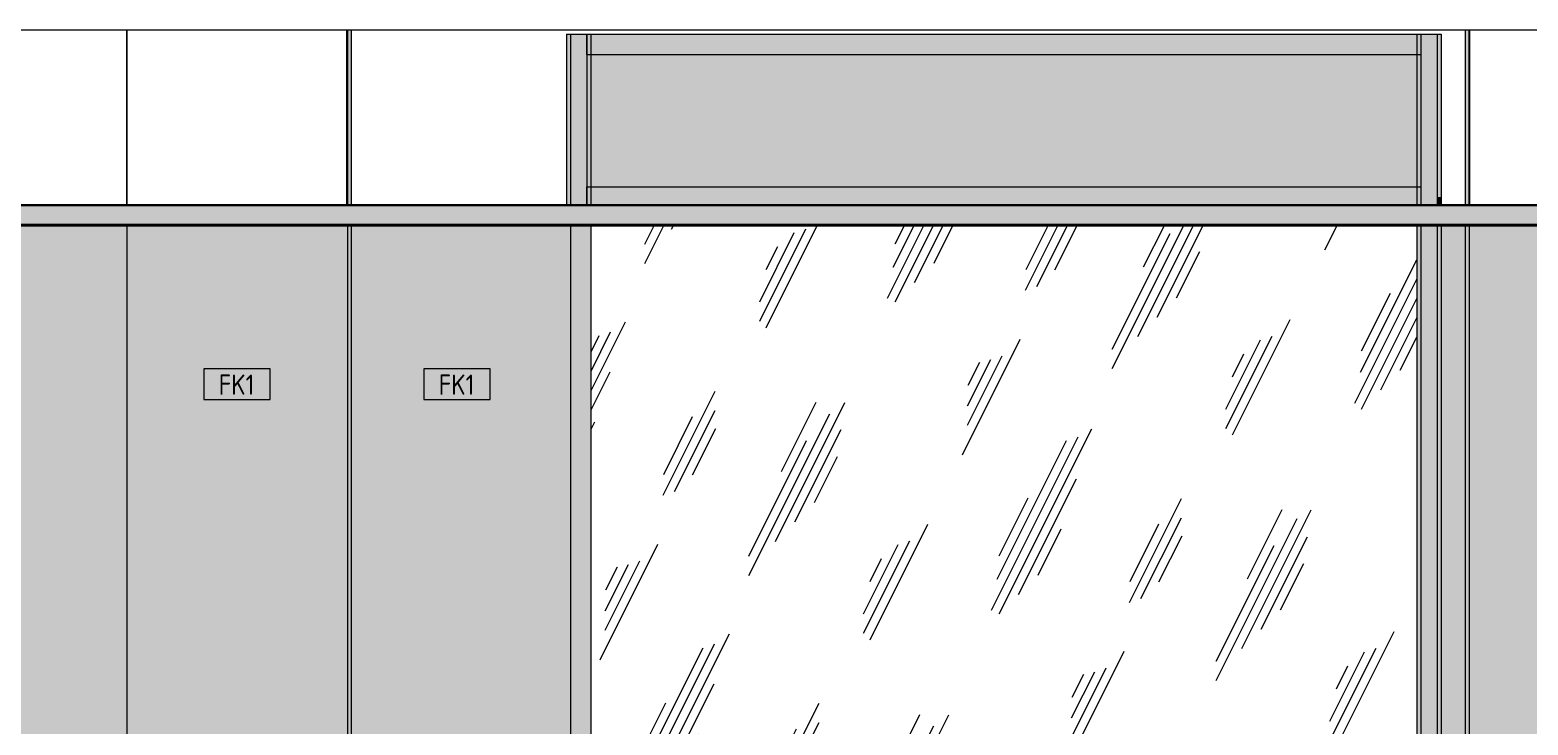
# Model space of a CAD drawing. Header units: millimetres. Extents: x 16345 to 138513, y -2470 to 23828.
# Drawn here: x 99623 to 103306, y 6372 to 8080 of the extents above; entities that cross this region are included whole.
import ezdxf

# ---------------------------------------------------------------- set-up
doc = ezdxf.new("R2010")
doc.units = ezdxf.units.MM
doc.layers.add('A-CLNG-1', color=7, linetype='Continuous', lineweight=9, true_color=0x787878)
doc.layers.add('A-CLNG-FNSH-1', color=7, linetype='Continuous', lineweight=30, true_color=0x3c3c3c)
for name, color, linetype, lineweight in [('A-FLOR', 7, 'Continuous', 9), ('A-GLAZ-CURT', 7, 'Continuous', 9), ('A-GLAZ-CWMG', 7, 'Continuous', 9), ('A-WALL', 7, 'Continuous', 9), ('A-WALL-IDEN', 7, 'Continuous', 9), ('A-WALL-PATT', 7, 'Continuous', 9), ('I-WALL', 7, 'Continuous', 9)]:
    doc.layers.add(name, color=color, linetype=linetype, lineweight=lineweight)
doc.styles.add('GOST Common_2', font='GOST_Common.ttf', dxfattribs={"width": 0.9, "height": 50})

# ---------------------------------------------------------------- blocks, each defined once
blk = doc.blocks.new('Прямоугольный импост - Импост структурный с накладкой - 160мм Темный-32355137-Развертка 2_28-1')
at = {"layer": 'A-GLAZ-CWMG'}
blk.add_hatch(color=256, dxfattribs=at).paths.add_polyline_path([(-10080, 7695), (-10080, 8020), (-10090, 8020), (-10090, 7695)])
for p, q in [((-10130, 8070), (-10080, 8070)), ((-10130, 7670), (-10130, 8070)), ((-10080, 7670), (-10080, 8070))]:
    blk.add_line(p, q, dxfattribs=at)
blk = doc.blocks.new('Прямоугольный импост - Импост структурный с накладкой - 160мм Темный-32424191-Развертка 2_28-1')
at = {"layer": 'A-GLAZ-CWMG'}
blk.add_hatch(color=256, dxfattribs=at).paths.add_polyline_path([(-8040, 8020), (-8040, 8070), (-10090, 8070), (-10090, 8020), (-8109.3, 8020)])
for p, q in [((-10090, 8020), (-10090, 8070)), ((-10090, 8070), (-8040, 8070)), ((-8040, 8070), (-8040, 8020)), ((-10090, 8020), (-8040, 8020))]:
    blk.add_line(p, q, dxfattribs=at)
blk = doc.blocks.new('Системная панель - Стекло - 40мм-32469396-Развертка 2_28-1')
at = {"layer": 'A-GLAZ-CURT'}
h = blk.add_hatch(dxfattribs=at)
h.set_pattern_fill('FP_33', color=256, style=0, pattern_type=2)
h.set_pattern_definition([(63.435, (-11487.2, 31.75), (-255.583, 766.747), [317.5, -190.5, 317.5, -190.5, -403.903]), (63.435, (-11487.2, 31.75), (-255.583, 766.747), [-1016, 127, -276.903]), (63.435, (-11503.05, 47.6), (-255.583, 766.747), [254, -317.5, 190.5, -190.5, -467.403]), (63.435, (-11503.05, 47.6), (-255.583, 766.747), [-952.5, 222.25, -245.153]), (63.435, (-11503.05, 95.25), (-255.583, 766.747), [190.5, -381, 127, -190.5, -530.903]), (63.435, (-11503.05, 95.25), (-255.583, 766.747), [-889, 285.75, -245.153]), (63.435, (-11455.4, 47.6), (-255.583, 766.747), [190.5, -381, 158.75, -6404.65]), (63.435, (-11407.8, 95.25), (-255.583, 766.747), [95.25, -476.25, 63.5, -6499.9]), (63.435, (-11487.2, 174.6), (-255.583, 766.747), [63.5, -476.25, 63.5, -254, -562.653]), (63.435, (-11487.2, 174.6), (-255.583, 766.747), [-857.25, 158.75, -403.903]), (63.435, (-11201.4, 127), (-255.583, 766.747), [317.5, -476.25, 381, -251.503]), (63.435, (-11201.4, 79.4), (-255.583, 766.747), [444.5, -317.5, 476.25, -188.003]), (63.435, (-11169.7, 95.25), (-255.583, 766.747), [508, -254, 381, -276.903]), (63.435, (-11122.05, 142.9), (-255.583, 766.747), [317.5, -444.5, 254, -403.903]), (63.435, (-11169.7, 238.1), (-255.583, 766.747), [158.75, -635, 190.5, -435.653]), (63.435, (-11074.4, 190.5), (-255.583, 766.747), [127, -635, 127, -530.903])])
h.paths.add_polyline_path([(-8109.3, 6325), (-8050, 6325), (-8050, 7600), (-10080, 7600), (-10080, 6325), (-8837.4, 6325)])
blk = doc.blocks.new('Прямоугольный импост - Импост структурный с накладкой - 160мм Темный-32469397-Развертка 2_28-1')
at = {"layer": 'A-GLAZ-CWMG'}
h = blk.add_hatch(color=256, dxfattribs=at)
h.paths.add_polyline_path([(-8040, 6300), (-8000, 6300), (-8000, 7600), (-8050, 7600), (-8050, 6325), (-8040, 6325), (-8040, 6315)])
h.paths.add_polyline_path([(-8030, 7650), (-8000, 7650), (-8000, 7670), (-8040, 7670), (-8040, 7650)])
for p, q in [((-8050, 7670), (-8050, 7650)), ((-8000, 7670), (-8000, 7650)), ((-8050, 7600), (-8050, 6300)), ((-8000, 7600), (-8000, 6300))]:
    blk.add_line(p, q, dxfattribs=at)
blk = doc.blocks.new('Прямоугольный импост - Импост структурный с накладкой - 160мм Темный-32469394-Развертка 2_28-1')
at = {"layer": 'A-GLAZ-CWMG'}
blk.add_hatch(color=256, dxfattribs=at).paths.add_polyline_path([(-7990, 7650), (-7990, 7670), (-8000, 7670), (-8000, 7650), (-7991.3, 7650)])
for p, q in [((-8040, 7670), (-8040, 7650)), ((-7990, 7670), (-7990, 7650)), ((-8040, 7600), (-8040, 6300)), ((-7990, 7600), (-7990, 6300))]:
    blk.add_line(p, q, dxfattribs=at)
blk = doc.blocks.new('Системная панель - Сэндвич - 40мм-32469398-Развертка 2_28-1')
at = {"layer": 'A-GLAZ-CURT'}
blk.add_hatch(color=256, dxfattribs=at).paths.add_polyline_path([(-8109.3, 7695), (-8050, 7695), (-8050, 8020), (-10080, 8020), (-10080, 7695), (-8837.4, 7695)])
blk = doc.blocks.new('Прямоугольный импост - Импост структурный с накладкой - 160мм Темный-32469399-Развертка 2_28-1')
at = {"layer": 'A-GLAZ-CWMG'}
blk.add_hatch(color=256, dxfattribs=at).paths.add_polyline_path([(-8030, 7670), (-8000, 7670), (-8000, 8070), (-8040, 8070), (-8040, 8020), (-8050, 8020), (-8050, 7695), (-8040, 7695), (-8040, 7670)])
for p, q in [((-8050, 8070), (-8000, 8070)), ((-8050, 8070), (-8050, 7670)), ((-8000, 8070), (-8000, 7670))]:
    blk.add_line(p, q, dxfattribs=at)
blk = doc.blocks.new('Прямоугольный импост - Импост структурный с накладкой - 160мм Темный-32469400-Развертка 2_28-1')
at = {"layer": 'A-GLAZ-CWMG'}
h = blk.add_hatch(color=256, dxfattribs=at)
h.paths.add_polyline_path([(-10115, 6300), (-10115, 6325), (-10080, 6325), (-10080, 7600), (-10130, 7600), (-10130, 6300)])
h.paths.add_polyline_path([(-10115, 7650), (-10090, 7650), (-10090, 7670), (-10130, 7670), (-10130, 7650)])
for p, q in [((-10130, 7650), (-10130, 7670)), ((-10080, 7650), (-10080, 7670)), ((-10130, 6300), (-10130, 7600)), ((-10080, 6300), (-10080, 7600))]:
    blk.add_line(p, q, dxfattribs=at)
blk = doc.blocks.new('Прямоугольный импост - Импост структурный с накладкой - 160мм Темный-32424194-Развертка 2_28-1')
at = {"layer": 'A-GLAZ-CWMG'}
blk.add_hatch(color=256, dxfattribs=at).paths.add_polyline_path([(-8040, 7650), (-8040, 7695), (-10090, 7695), (-10090, 7650), (-8109.3, 7650)])
for p, q in [((-10090, 7650), (-10090, 7695)), ((-10090, 7695), (-8040, 7695)), ((-8040, 7695), (-8040, 7650))]:
    blk.add_line(p, q, dxfattribs=at)
blk = doc.blocks.new('Прямоугольный импост - Импост структурный с накладкой - 160мм-32469395-Развертка 2_28-1')
at = {"layer": 'A-GLAZ-CWMG'}
blk.add_hatch(color=256, dxfattribs=at).paths.add_polyline_path([(-10130, 7650), (-10130, 7670), (-10090, 7670), (-10090, 8070), (-10140, 8070), (-10140, 7650)])
for p, q in [((-10140, 8070), (-10090, 8070)), ((-10140, 8070), (-10140, 7650)), ((-10090, 8070), (-10090, 7650))]:
    blk.add_line(p, q, dxfattribs=at)
blk = doc.blocks.new('Прямоугольный импост - Импост структурный с накладкой - 160мм Темный-32352605-Развертка 2_28-1')
at = {"layer": 'A-GLAZ-CWMG'}
blk.add_hatch(color=256, dxfattribs=at).paths.add_polyline_path([(-7991.8, 7670), (-7990, 7670), (-7990, 8070), (-8000, 8070), (-8000, 7670)])
for p, q in [((-8040, 8070), (-7990, 8070)), ((-8040, 8070), (-8040, 7670)), ((-7990, 8070), (-7990, 7670))]:
    blk.add_line(p, q, dxfattribs=at)
blk = doc.blocks.new('М_стена_0001 - Типоразмер_без рамки-25382661-Развертка 2_28-1')
at = {"layer": 'A-WALL-IDEN'}
for p, q in [((-22686.1, 7222.2), (-22849.4, 7222.2)), ((-22849.4, 7222.2), (-22849.4, 7147.2)), ((-22686.1, 7147.2), (-22686.1, 7222.2)), ((-22849.4, 7147.2), (-22686.1, 7147.2))]:
    blk.add_line(p, q, dxfattribs=at)

msp = doc.modelspace()

# ---------------------------------------------------------------- hatches: boundary and pattern name
at = {"layer": 'A-CLNG-1'}
msp.add_hatch(color=256, dxfattribs=at).paths.add_polyline_path([(110618.9, 7600), (110941.5, 7600), (110941.5, 7650), (96102.5, 7650), (96102.5, 7600), (110254.8, 7600)])
at = {"layer": 'A-WALL'}
h = msp.add_hatch(color=256, dxfattribs=at)
h.paths.add_polyline_path([(100411.5, 4250), (100413.5, 4250), (100413.5, 7600), (100403.5, 7600), (100403.5, 4250), (100409.6, 4250)])
h.paths.add_polyline_path([(100403.5, 7650), (100413.5, 7650), (100413.5, 8080), (100403.5, 8080), (100403.5, 7836.6)])
h = msp.add_hatch(color=256, dxfattribs=at)
h.paths.add_polyline_path([(103155.3, 4250), (103161.5, 4250), (103161.5, 7600), (103151.5, 7600), (103151.5, 4250)])
h.paths.add_polyline_path([(103161.5, 7650), (103161.5, 8080), (103151.5, 8080), (103151.5, 7650), (103155.3, 7650)])
at = {"layer": 'A-WALL-PATT'}
h = msp.add_hatch(color=256, dxfattribs=at)
h.paths.add_polyline_path([(100403.5, 4250), (100403.5, 4250), (100403.5, 7600), (100402.5, 7600), (100402.5, 4250)])
h.paths.add_polyline_path([(100402.5, 7650), (100403.5, 7650), (100403.5, 8080), (100402.5, 8080), (100402.5, 7835.6)])
h = msp.add_hatch(color=256, dxfattribs=at)
h.paths.add_polyline_path([(88107.5, 4200), (88107.5, 6300), (89507.5, 6300), (89507.5, 4250), (97557.5, 4250), (97557.5, 6300), (98957.5, 6300), (98957.5, 4250), (99861.5, 4250), (99861.5, 7600), (96102.5, 7600), (96102.5, 7500), (95882.5, 7500), (95882.5, 7600), (88083, 7600), (88083, 5000), (88079.5, 5000), (88079.5, 4850), (88099.5, 4850), (88099.5, 4300), (88079.5, 4300), (88079.5, 4250), (88093.5, 4250), (88093.5, 4200), (88107.2, 4200)])
h.paths.add_polyline_path([(99194.3, 5750), (99131.7, 5750), (99131.7, 5850), (99231.7, 5850), (99231.7, 5750), (99199.8, 5750)])
h.paths.add_polyline_path([(98207.9, 6450), (98207.9, 6550), (98307.9, 6550), (98307.9, 6450)])
msp.add_hatch(color=256, dxfattribs=at).paths.add_polyline_path([(99862.5, 4250), (100402.5, 4250), (100402.5, 7600), (99861.5, 7600), (99861.5, 4250)])
h = msp.add_hatch(color=256, dxfattribs=at)
h.paths.add_polyline_path([(103092.5, 4200), (103092.5, 4204), (103082.5, 4204), (103082.5, 4200)])
h.paths.add_polyline_path([(103092.5, 4210), (103092.5, 4250), (103151.5, 4250), (103151.5, 7600), (103082.5, 7600), (103082.5, 4210)])
h.paths.add_polyline_path([(100413.5, 4250), (100952.5, 4250), (100952.5, 7600), (100413.5, 7600), (100413.5, 4262.8)])
h = msp.add_hatch(color=256, dxfattribs=at)
h.paths.add_polyline_path([(103161.5, 4250), (105832.5, 4250), (105832.5, 7600), (103161.5, 7600), (103161.5, 4255.2)])
h.paths.add_polyline_path([(104093.5, 4500), (104093.5, 6300), (104793.5, 6300), (104793.5, 4500), (104143.5, 4500)])
h.paths.add_polyline_path([(105157.7, 4500), (104973.5, 4500), (104973.5, 6300), (105673.5, 6300), (105673.5, 4500), (105521.8, 4500)])

# ---------------------------------------------------------------- linework, layer by layer
at = {"layer": 'A-CLNG-FNSH-1'}
for p, q in [((110941.5, 7650), (96102.5, 7650)), ((110941.5, 7601), (96102.5, 7601)), ((96102.5, 7600), (110941.5, 7600))]:
    msp.add_line(p, q, dxfattribs=at)
at = {"layer": 'A-FLOR'}
msp.add_line((87682.5, 8080), (110962.5, 8080), dxfattribs=at)
at = {"layer": 'A-WALL'}
for p, q in [((100413.5, 7650), (100413.5, 8080)), ((103151.5, 8080), (103151.5, 7650)), ((100413.5, 4250), (100413.5, 7600)), ((103151.5, 7600), (103151.5, 4250))]:
    msp.add_line(p, q, dxfattribs=at)
at = {"layer": 'I-WALL'}
for p, q in [((99861.5, 7650), (99861.5, 8080)), ((99862.5, 7650), (99862.5, 8080)), ((100402.5, 7650), (100402.5, 8080)), ((100403.5, 8080), (100403.5, 7650)), ((103161.5, 7650), (103161.5, 8080)), ((103162.5, 7650), (103162.5, 8080)), ((99861.5, 7600), (99861.5, 4250)), ((100403.5, 7600), (100403.5, 4250)), ((100952.5, 4250), (100952.5, 7600)), ((103082.5, 7600), (103082.5, 4210)), ((103161.5, 7600), (103161.5, 4250))]:
    msp.add_line(p, q, dxfattribs=at)

# ---------------------------------------------------------------- block references
at = {"layer": 'A-GLAZ-CURT'}
for name in ['Системная панель - Сэндвич - 40мм-32469398-Развертка 2_28-1', 'Системная панель - Стекло - 40мм-32469396-Развертка 2_28-1']:
    msp.add_blockref(name, (111082.5, 0), dxfattribs=at)
at = {"layer": 'A-GLAZ-CWMG'}
for name in ['Прямоугольный импост - Импост структурный с накладкой - 160мм-32469395-Развертка 2_28-1', 'Прямоугольный импост - Импост структурный с накладкой - 160мм Темный-32355137-Развертка 2_28-1', 'Прямоугольный импост - Импост структурный с накладкой - 160мм Темный-32424191-Развертка 2_28-1', 'Прямоугольный импост - Импост структурный с накладкой - 160мм Темный-32469399-Развертка 2_28-1', 'Прямоугольный импост - Импост структурный с накладкой - 160мм Темный-32352605-Развертка 2_28-1', 'Прямоугольный импост - Импост структурный с накладкой - 160мм Темный-32469400-Развертка 2_28-1', 'Прямоугольный импост - Импост структурный с накладкой - 160мм Темный-32424194-Развертка 2_28-1', 'Прямоугольный импост - Импост структурный с накладкой - 160мм Темный-32469397-Развертка 2_28-1', 'Прямоугольный импост - Импост структурный с накладкой - 160мм Темный-32469394-Развертка 2_28-1']:
    msp.add_blockref(name, (111082.5, 0), dxfattribs=at)
at = {"layer": 'A-WALL-IDEN'}
for p in [(122899.8, 25), (123440.7, 25)]:
    msp.add_blockref('М_стена_0001 - Типоразмер_без рамки-25382661-Развертка 2_28-1', p, dxfattribs=at)

# ---------------------------------------------------------------- texts
at = {"layer": 'A-WALL-IDEN', "char_height": 50, "width": 111.835, "attachment_point": 1, "style": 'GOST Common_2'}
for insert in [(100087.2, 7233.6), (100628, 7233.6)]:
    msp.add_mtext('FK1', dxfattribs=dict(at, insert=insert))

doc.saveas('drawing.dxf')
